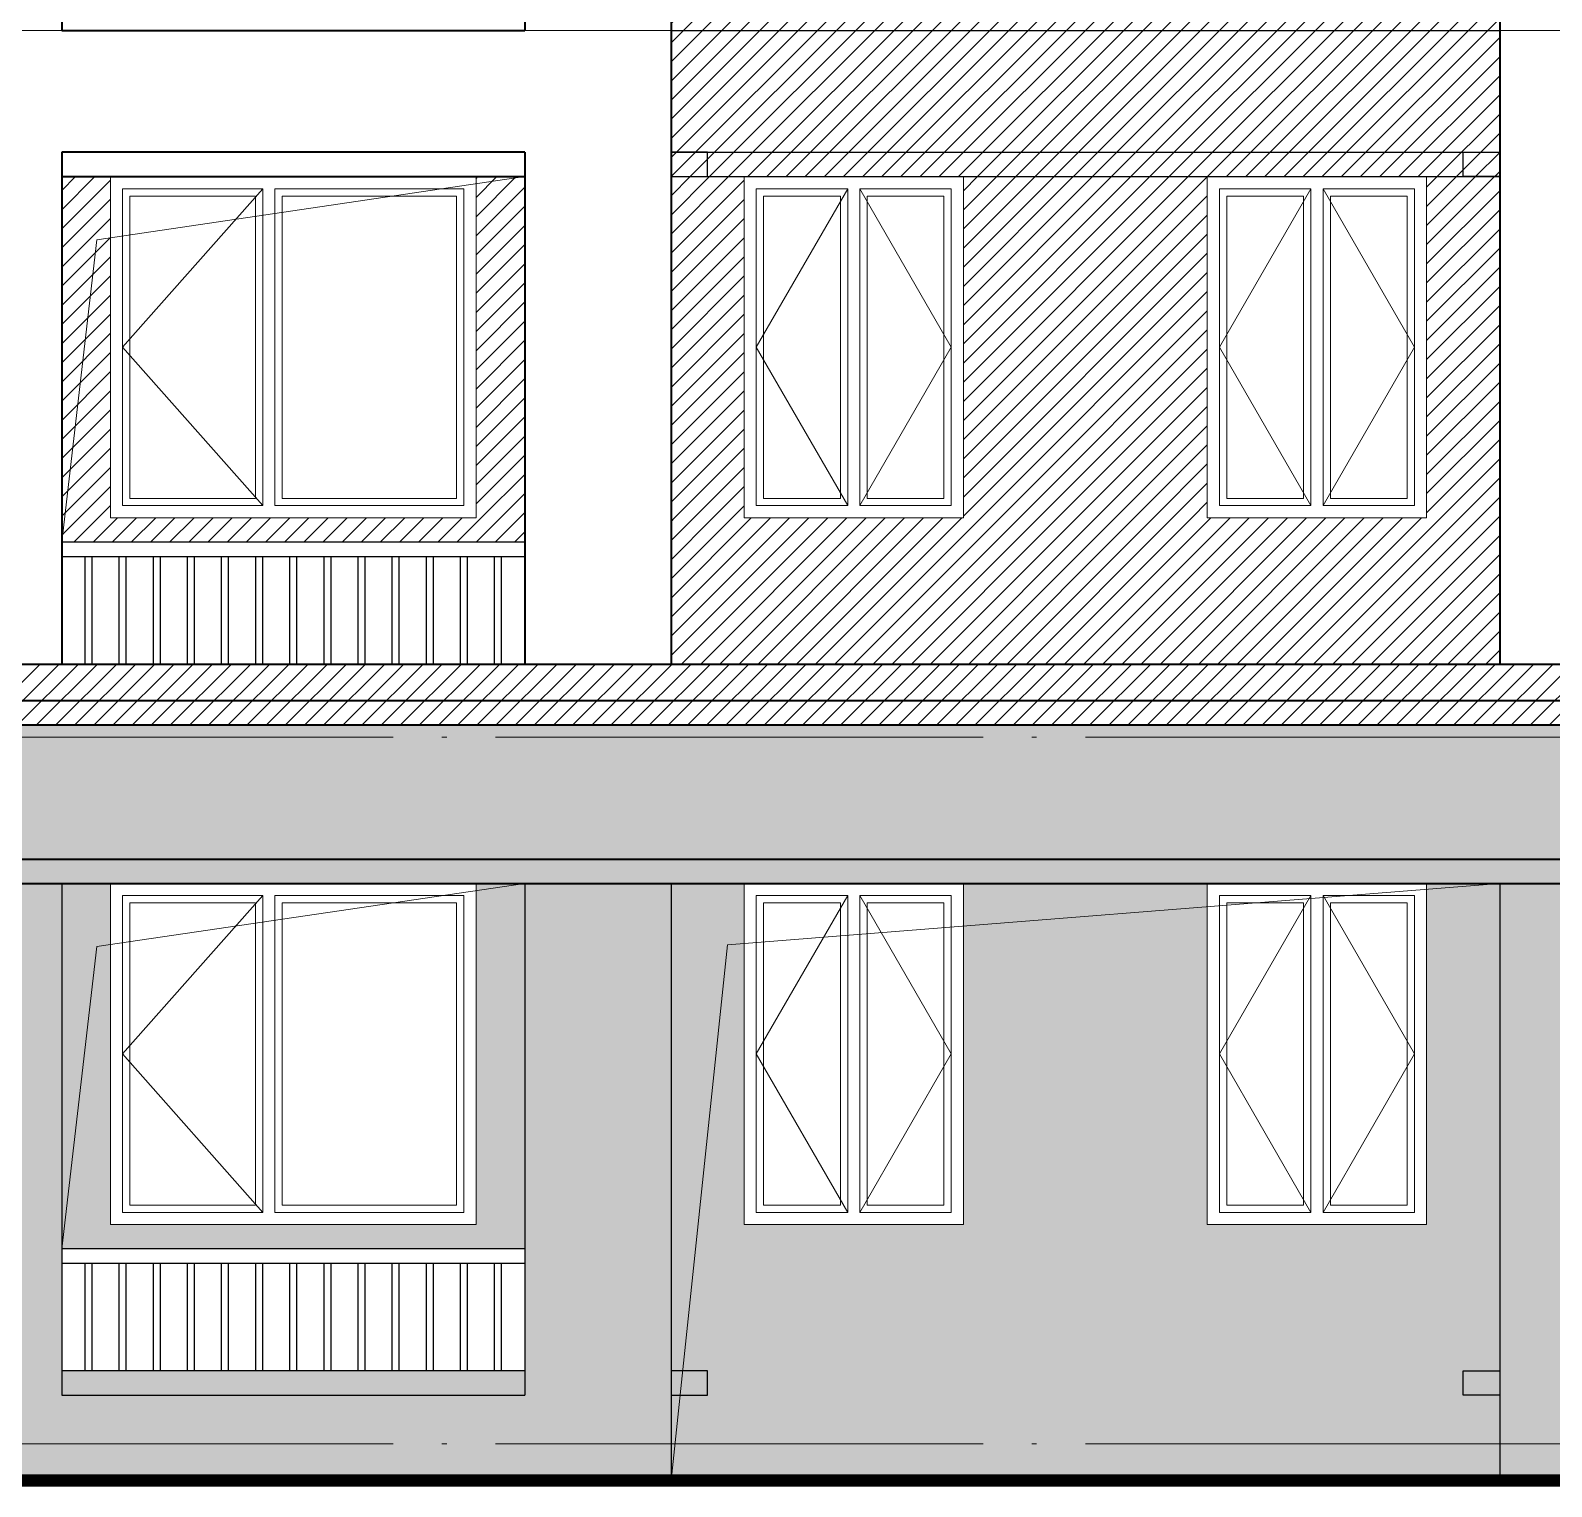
# Model space of a CAD drawing. Extents: x -518115 to 389031, y -231062 to 1628073.
# Drawn here: x 33988 to 40229, y 46065 to 52040 of the extents above; entities that cross this region are included whole.
import ezdxf

# ---------------------------------------------------------------- set-up
doc = ezdxf.new("R2010")
doc.units = 0
doc.header["$LTSCALE"] = 1000
doc.header["$MEASUREMENT"] = 0
doc.linetypes.add('DOTE', pattern=[2.42, 2, -0.2, 0.02, -0.2])
for name, color, linetype in [('3-剖面填充（细）', 250, 'Continuous'), ('5-平立面看线1', 45, 'Continuous'), ('Stair-栏杆', 142, 'Continuous'), ('看线', 251, 'Continuous')]:
    doc.layers.add(name, color=color, linetype=linetype)
for name, color, linetype, lineweight in [('DOTE', 19, 'DOTE', 9), ('WINDOW', 144, 'Continuous', 15), ('立面-中轮廓线', 213, 'Continuous', 35), ('立面-普通轮廓', 7, 'Continuous', 18), ('立面-洞口示意', 152, 'Continuous', 13), ('立面-窗开启线', 250, 'Continuous', 13)]:
    doc.layers.add(name, color=color, linetype=linetype, lineweight=lineweight)
pattern_1 = [(45, (-499467.84, 16764.28), (-39.2886205, 39.2886205), [])]
pattern_2 = [(45, (-499467.84, 19664.28), (-39.2886205, 39.2886205), [])]

# ---------------------------------------------------------------- blocks, each defined once
blk = doc.blocks.new('A$C318717E3')
at = {"layer": 'WINDOW'}
for points in [[(50, 1350), (425, 1350), (425, 50), (50, 50)], [(850, 1350), (475, 1350), (475, 50), (850, 50)]]:
    blk.add_lwpolyline(points, close=True, dxfattribs=at)
at = {"layer": 'WINDOW', "color": 250}
for points in [[(80, 1320), (395, 1320), (395, 80), (80, 80)], [(820, 1320), (505, 1320), (505, 80), (820, 80)]]:
    blk.add_lwpolyline(points, close=True, dxfattribs=at)
at = {"layer": '立面-普通轮廓'}
blk.add_lwpolyline([(0, 1400), (900, 1400), (900, 0), (0, 0)], close=True, dxfattribs=at)
at = {"layer": '立面-窗开启线', "color": 251, "ltscale": 0.5, "true_color": 0x636466}
for points in [[(425, 1350), (50, 700), (425, 50)], [(475, 1350), (850, 700), (475, 50)]]:
    blk.add_lwpolyline(points, dxfattribs=at)
blk = doc.blocks.new('A$C1F9D7F8A')
at = {"layer": 'WINDOW'}
for points in [[(-1450, 1350), (-875, 1350), (-875, 50), (-1450, 50)], [(-50, 1350), (-825, 1350), (-825, 50), (-50, 50)]]:
    blk.add_lwpolyline(points, close=True, dxfattribs=at)
at = {"layer": 'WINDOW', "color": 250}
for points in [[(-1420, 1320), (-905, 1320), (-905, 80), (-1420, 80)], [(-80, 1320), (-795, 1320), (-795, 80), (-80, 80)]]:
    blk.add_lwpolyline(points, close=True, dxfattribs=at)
at = {"layer": '立面-普通轮廓'}
blk.add_lwpolyline([(0, 1400), (-1500, 1400), (-1500, 0), (0, 0)], close=True, dxfattribs=at)
at = {"layer": '立面-窗开启线', "color": 251, "ltscale": 0.5, "true_color": 0x636466}
blk.add_lwpolyline([(-875, 1350), (-1450, 700), (-875, 50)], dxfattribs=at)
blk = doc.blocks.new('HFHFHHTHFHF')
at = {"layer": '立面-中轮廓线'}
for p, q in [((536084.4, 35276), (536084.4, 32376)), ((539484.4, 35276), (539484.4, 32376)), ((533584.4, 34776), (533584.4, 32376)), ((535484.4, 34776), (535484.4, 32376))]:
    blk.add_line(p, q, dxfattribs=at)
blk.add_lwpolyline([(533584.4, 32376), (535484.4, 32376)], dxfattribs=at)

msp = doc.modelspace()

# ---------------------------------------------------------------- hatches: boundary and pattern name
at = {"layer": '3-剖面填充（细）'}
h = msp.add_hatch(dxfattribs=at)
h.set_pattern_fill('ANSI31', color=256, scale=35)
h.set_pattern_definition([(45, (-499467.84, 21864.28), (-39.2886205, 39.2886205), [])])
h.paths.add_polyline_path([(36616.6, 51440.3), (40016.6, 51440.3), (40016.6, 52140.3), (36616.6, 52140.3)])
h = msp.add_hatch(dxfattribs=at)
h.set_pattern_fill('ANSI31', color=256, scale=35)
h.set_pattern_definition(pattern_1)
h.paths.add_polyline_path([(34316.6, 50040.3), (34116.6, 50040.3), (34116.6, 51440.3), (34316.6, 51440.3)])
h = msp.add_hatch(dxfattribs=at)
h.set_pattern_fill('ANSI31', color=256, scale=35)
h.set_pattern_definition(pattern_1)
h.paths.add_polyline_path([(36016.6, 50040.3), (35816.6, 50040.3), (35816.6, 51440.3), (36016.6, 51440.3)])
h = msp.add_hatch(dxfattribs=at)
h.set_pattern_fill('ANSI31', color=256, scale=35)
h.set_pattern_definition(pattern_2)
h.paths.add_polyline_path([(36616.6, 50040.3), (36916.5, 50040.3), (36916.5, 51440.3), (36616.6, 51440.3)])
h = msp.add_hatch(dxfattribs=at)
h.set_pattern_fill('ANSI31', color=256, scale=35)
h.set_pattern_definition(pattern_2)
h.paths.add_polyline_path([(37816.5, 50040.3), (38816.7, 50040.3), (38816.7, 51440.3), (37816.5, 51440.3)])
h = msp.add_hatch(dxfattribs=at)
h.set_pattern_fill('ANSI31', color=256, scale=35)
h.set_pattern_definition(pattern_2)
h.paths.add_polyline_path([(39716.7, 50040.3), (40016.6, 50040.3), (40016.6, 51440.3), (39716.7, 51440.3)])
h = msp.add_hatch(dxfattribs=at)
h.set_pattern_fill('ANSI31', color=256, scale=35)
h.set_pattern_definition(pattern_1)
h.paths.add_polyline_path([(34116.6, 49940.3), (36016.6, 49940.3), (36016.6, 50040.3), (34116.6, 50040.3)])
h = msp.add_hatch(dxfattribs=at)
h.set_pattern_fill('ANSI31', color=256, scale=35)
h.set_pattern_definition(pattern_2)
h.paths.add_polyline_path([(36616.6, 49440.3), (40016.6, 49440.3), (40016.6, 50040.3), (36616.6, 50040.3)])
h = msp.add_hatch(dxfattribs=at)
h.set_pattern_fill('ANSI31', color=256, scale=35)
h.set_pattern_definition([(45, (-423000, 4864.28), (-39.2886205, 39.2886205), [])])
h.paths.add_polyline_path([(48516.6, 49190.3), (48516.6, 49440.3), (28116.6, 49440.3), (28116.6, 49190.3)])
h = msp.add_hatch(dxfattribs=at)
h.set_pattern_fill('混凝土', color=251, scale=40)
h.set_pattern_definition([(50, (-463528.84, 44790.78), (286.90407, -25.10085), [30, -330]), (355, (-463528.84, 44790.78), (-55.50053, 300.87685), [24, -264]), (100.4514, (-463504.93, 44788.69), (231.40375, 275.77582), [25.49608, -280.45684]), (46.1842, (-463528.84, 44870.78), (426.89642, -66.2076), [45, -495]), (96.6356, (-463493.27, 44865.26), (373.86508, 389.64715), [38.2441, -420.6852]), (351.1842, (-463528.84, 44870.78), (373.86478, 389.64744), [36, -396]), (21, (-463488.84, 44850.78), (238.76282, -161.04756), [30, -330]), (326, (-463488.84, 44850.78), (97.32613, 290.06002), [24, -264]), (71.4514, (-463468.95, 44837.36), (336.08905, 129.0122), [25.49608, -280.45684]), (37.5, (-463528.84, 44790.78), (4.863942, 133.157542), [0, -260.8, 0, -268, 0, -265]), (7.5, (-463528.84, 44790.78), (105.227815, 157.764685), [0, -152.8, 0, -254.8, 0, -101]), (327.5, (-463618.04, 44790.78), (213.528974, -9.021949), [0, -100, 0, -312, 0, -414]), (317.5, (-463658.04, 44790.78), (233.27447, 40.04199), [0, -130, 0, -207.2, 0, -294])])
h.paths.add_polyline_path([(47116.6, 48540.3), (48316.6, 48540.3), (48316.6, 47140.3), (47116.6, 47140.3)], flags=16)
h.paths.add_polyline_path([(45316.6, 47040.3), (46416.6, 47040.3), (46416.6, 46540.3), (45316.6, 46540.3)], flags=16)
h.paths.add_polyline_path([(45416.6, 48540.3), (46316.6, 48540.3), (46316.6, 47140.3), (45416.6, 47140.3)], flags=16)
h.paths.add_polyline_path([(43116.6, 47040.3), (44716.6, 47040.3), (44716.6, 46540.3), (43116.6, 46540.3)], flags=16)
h.paths.add_polyline_path([(43466.6, 48540.3), (44366.6, 48540.3), (44366.6, 47140.3), (43466.6, 47140.3)], flags=16)
h.paths.add_polyline_path([(40616.6, 47040.3), (42516.6, 47040.3), (42516.6, 46540.3), (40616.6, 46540.3)], flags=16)
h.paths.add_polyline_path([(40816.6, 48540.3), (42316.6, 48540.3), (42316.6, 47140.3), (40816.6, 47140.3)], flags=16)
h.paths.add_polyline_path([(38816.7, 48540.3), (39716.7, 48540.3), (39716.7, 47140.3), (38816.7, 47140.3)], flags=16)
h.paths.add_polyline_path([(54516.6, 48540.3), (53316.6, 48540.3), (53316.6, 47140.3), (54516.6, 47140.3)], flags=16)
h.paths.add_polyline_path([(56316.6, 47040.3), (55216.6, 47040.3), (55216.6, 46540.3), (56316.6, 46540.3)], flags=16)
h.paths.add_polyline_path([(56216.6, 48540.3), (55316.6, 48540.3), (55316.6, 47140.3), (56216.6, 47140.3)], flags=16)
h.paths.add_polyline_path([(58516.6, 47040.3), (56916.6, 47040.3), (56916.6, 46540.3), (58516.6, 46540.3)], flags=16)
h.paths.add_polyline_path([(58166.6, 48540.3), (57266.6, 48540.3), (57266.6, 47140.3), (58166.6, 47140.3)], flags=16)
h.paths.add_polyline_path([(61016.6, 47040.3), (59116.6, 47040.3), (59116.6, 46540.3), (61016.6, 46540.3)], flags=16)
h.paths.add_polyline_path([(60816.6, 48540.3), (59316.6, 48540.3), (59316.6, 47140.3), (60816.6, 47140.3)], flags=16)
h.paths.add_polyline_path([(62816.5, 48540.3), (61916.5, 48540.3), (61916.5, 47140.3), (62816.5, 47140.3)], flags=16)
h.paths.add_polyline_path([(63416.6, 49190.3), (63416.6, 48640.3), (63566.6, 48640.3), (63566.6, 48540.3), (63416.6, 48540.3), (63416.6, 46840.3), (63566.6, 46840.3), (63566.6, 46740.3), (63416.6, 46740.3), (63416.6, 46090.3), (53116.6, 46090.3), (53116.6, 49190.3)])
h.paths.add_polyline_path([(29516.6, 48540.3), (28316.6, 48540.3), (28316.6, 47140.3), (29516.6, 47140.3)], flags=16)
h.paths.add_polyline_path([(31316.6, 47040.3), (30216.6, 47040.3), (30216.6, 46540.3), (31316.6, 46540.3)], flags=16)
h.paths.add_polyline_path([(31216.6, 48540.3), (30316.6, 48540.3), (30316.6, 47140.3), (31216.6, 47140.3)], flags=16)
h.paths.add_polyline_path([(33516.6, 47040.3), (31916.6, 47040.3), (31916.6, 46540.3), (33516.6, 46540.3)], flags=16)
h.paths.add_polyline_path([(33166.6, 48540.3), (32266.6, 48540.3), (32266.6, 47140.3), (33166.6, 47140.3)], flags=16)
h.paths.add_polyline_path([(36016.6, 47040.3), (34116.6, 47040.3), (34116.6, 46540.3), (36016.6, 46540.3)], flags=16)
h.paths.add_polyline_path([(35816.6, 48540.3), (34316.6, 48540.3), (34316.6, 47140.3), (35816.6, 47140.3)], flags=16)
h.paths.add_polyline_path([(37816.5, 48540.3), (36916.5, 48540.3), (36916.5, 47140.3), (37816.5, 47140.3)], flags=16)
h.paths.add_polyline_path([(22116.6, 48540.3), (23316.6, 48540.3), (23316.6, 47140.3), (22116.6, 47140.3)], flags=16)
h.paths.add_polyline_path([(20316.6, 47040.3), (21416.6, 47040.3), (21416.6, 46540.3), (20316.6, 46540.3)], flags=16)
h.paths.add_polyline_path([(20416.6, 48540.3), (21316.6, 48540.3), (21316.6, 47140.3), (20416.6, 47140.3)], flags=16)
h.paths.add_polyline_path([(18116.6, 47040.3), (19716.6, 47040.3), (19716.6, 46540.3), (18116.6, 46540.3)], flags=16)
h.paths.add_polyline_path([(18466.6, 48540.3), (19366.6, 48540.3), (19366.6, 47140.3), (18466.6, 47140.3)], flags=16)
h.paths.add_polyline_path([(15616.6, 47040.3), (17516.6, 47040.3), (17516.6, 46540.3), (15616.6, 46540.3)], flags=16)
h.paths.add_polyline_path([(15816.6, 48540.3), (17316.6, 48540.3), (17316.6, 47140.3), (15816.6, 47140.3)], flags=16)
h.paths.add_polyline_path([(13816.7, 48540.3), (14716.7, 48540.3), (14716.7, 47140.3), (13816.7, 47140.3)], flags=16)
h.paths.add_polyline_path([(28116.6, 49190.3), (48516.6, 49190.3), (48516.6, 46090.3), (28116.6, 46090.3)])
h.paths.add_polyline_path([(13216.6, 49190.3), (13216.6, 48640.3), (13066.6, 48640.3), (13066.6, 48540.3), (13216.6, 48540.3), (13216.6, 46840.3), (13066.6, 46840.3), (13066.6, 46740.3), (13216.6, 46740.3), (13216.6, 46090.3), (23516.6, 46090.3), (23516.6, 49190.3)])

# ---------------------------------------------------------------- linework, layer by layer
at = {"color": 7}
for p, q in [((36616.6, 52040.3), (40016.6, 52040.3)), ((36616.6, 51540.3), (40016.6, 51540.3)), ((36616.6, 51440.3), (40016.6, 51440.3))]:
    msp.add_line(p, q, dxfattribs=at)
for points in [[(36616.6, 51440.3), (36766.6, 51440.3), (36766.6, 51540.3), (36616.6, 51540.3)], [(40016.6, 51440.3), (39866.6, 51440.3), (39866.6, 51540.3), (40016.6, 51540.3)]]:
    msp.add_lwpolyline(points, dxfattribs=at)
at = {"layer": '5-平立面看线1', "color": 1, "ltscale": 0.8, "const_width": 50}
msp.add_lwpolyline([(12116.6, 46090.3), (64516.6, 46090.3)], dxfattribs=at)
at = {"layer": 'DOTE', "linetype": 'DOTE'}
for p, q in [((64516.6, 52040.3), (12116.6, 52040.3)), ((64516.6, 49140.3), (12116.6, 49140.3)), ((64516.6, 46240.3), (12116.6, 46240.3))]:
    msp.add_line(p, q, dxfattribs=at)
at = {"layer": 'Stair-栏杆'}
for p, q in [((36016.6, 49940.3), (34116.6, 49940.3)), ((36016.6, 49880.3), (34116.6, 49880.3)), ((36016.6, 47040.3), (34116.6, 47040.3)), ((36016.6, 46980.3), (34116.6, 46980.3))]:
    msp.add_line(p, q, dxfattribs=at)
for points in [[(34211.6, 49880.3), (34211.6, 49440.3)], [(34241.6, 49440.3), (34241.6, 49880.3)], [(34351.6, 49880.3), (34351.6, 49440.3)], [(34381.6, 49440.3), (34381.6, 49880.3)], [(34491.6, 49880.3), (34491.6, 49440.3)], [(34521.6, 49440.3), (34521.6, 49880.3)], [(34631.6, 49880.3), (34631.6, 49440.3)], [(34661.6, 49440.3), (34661.6, 49880.3)], [(34771.6, 49880.3), (34771.6, 49440.3)], [(34801.6, 49440.3), (34801.6, 49880.3)], [(34911.6, 49880.3), (34911.6, 49440.3)], [(34941.6, 49440.3), (34941.6, 49880.3)], [(35051.6, 49880.3), (35051.6, 49440.3)], [(35081.6, 49440.3), (35081.6, 49880.3)], [(35191.6, 49880.3), (35191.6, 49440.3)], [(35221.6, 49440.3), (35221.6, 49880.3)], [(35331.6, 49880.3), (35331.6, 49440.3)], [(35361.6, 49440.3), (35361.6, 49880.3)], [(35471.6, 49880.3), (35471.6, 49440.3)], [(35501.6, 49440.3), (35501.6, 49880.3)], [(35611.6, 49880.3), (35611.6, 49440.3)], [(35641.6, 49440.3), (35641.6, 49880.3)], [(35751.6, 49880.3), (35751.6, 49440.3)], [(35781.6, 49440.3), (35781.6, 49880.3)], [(35891.6, 49880.3), (35891.6, 49440.3)], [(35921.6, 49440.3), (35921.6, 49880.3)], [(34211.6, 46980.3), (34211.6, 46540.3)], [(34241.6, 46540.3), (34241.6, 46980.3)], [(34351.6, 46980.3), (34351.6, 46540.3)], [(34381.6, 46540.3), (34381.6, 46980.3)], [(34491.6, 46980.3), (34491.6, 46540.3)], [(34521.6, 46540.3), (34521.6, 46980.3)], [(34631.6, 46980.3), (34631.6, 46540.3)], [(34661.6, 46540.3), (34661.6, 46980.3)], [(34771.6, 46980.3), (34771.6, 46540.3)], [(34801.6, 46540.3), (34801.6, 46980.3)], [(34911.6, 46980.3), (34911.6, 46540.3)], [(34941.6, 46540.3), (34941.6, 46980.3)], [(35051.6, 46980.3), (35051.6, 46540.3)], [(35081.6, 46540.3), (35081.6, 46980.3)], [(35191.6, 46980.3), (35191.6, 46540.3)], [(35221.6, 46540.3), (35221.6, 46980.3)], [(35331.6, 46980.3), (35331.6, 46540.3)], [(35361.6, 46540.3), (35361.6, 46980.3)], [(35471.6, 46980.3), (35471.6, 46540.3)], [(35501.6, 46540.3), (35501.6, 46980.3)], [(35611.6, 46980.3), (35611.6, 46540.3)], [(35641.6, 46540.3), (35641.6, 46980.3)], [(35751.6, 46980.3), (35751.6, 46540.3)], [(35781.6, 46540.3), (35781.6, 46980.3)], [(35891.6, 46980.3), (35891.6, 46540.3)], [(35921.6, 46540.3), (35921.6, 46980.3)]]:
    msp.add_lwpolyline(points, dxfattribs=at)
at = {"layer": '看线', "color": 30}
for p, q in [((34116.6, 48540.3), (34116.6, 46440.3)), ((36016.6, 48540.3), (36016.6, 46440.3)), ((36616.6, 48540.3), (36616.6, 46090.3)), ((40016.6, 48540.3), (40016.6, 46090.3))]:
    msp.add_line(p, q, dxfattribs=at)
for points in [[(36016.6, 46540.3), (34116.6, 46540.3)], [(36616.4, 46440.3), (36766.4, 46440.3), (36766.4, 46540.3), (36616.4, 46540.3)], [(40016.6, 46440.3), (39866.6, 46440.3), (39866.6, 46540.3), (40016.6, 46540.3)], [(34116.6, 46440.3), (36016.6, 46440.3)]]:
    msp.add_lwpolyline(points, dxfattribs=at)
at = {"layer": '立面-中轮廓线'}
for p, q in [((36616.6, 52040.3), (36616.6, 49440.3)), ((40016.6, 52040.3), (40016.6, 49440.3)), ((34116.6, 51540.3), (34116.6, 49440.3)), ((36016.6, 51540.3), (36016.6, 49440.3))]:
    msp.add_line(p, q, dxfattribs=at)
at = {"layer": '立面-中轮廓线', "color": 2}
for p, q in [((28116.6, 49440.3), (48516.6, 49440.3)), ((28116.6, 49290.3), (48516.6, 49290.3)), ((28116.6, 49190.3), (48516.6, 49190.3)), ((28116.6, 48640.3), (48516.6, 48640.3)), ((28116.6, 48540.3), (48516.6, 48540.3))]:
    msp.add_line(p, q, dxfattribs=at)
at = {"layer": '立面-中轮廓线'}
for points in [[(36016.6, 51540.3), (34116.6, 51540.3)], [(34116.6, 51440.3), (36016.6, 51440.3)]]:
    msp.add_lwpolyline(points, dxfattribs=at)
at = {"layer": '立面-洞口示意'}
for points in [[(34116.6, 49940.3), (34261.4, 51181.2), (36016.6, 51440.3)], [(34116.6, 47040.3), (34261.4, 48281.2), (36016.6, 48540.3)], [(36616.6, 46090.3), (36848.3, 48288.1), (40016.8, 48540.3)]]:
    msp.add_lwpolyline(points, dxfattribs=at)

# ---------------------------------------------------------------- block references
for name, p in [('HFHFHHTHFHF', (-499467.8, 19664.3)), ('A$C1F9D7F8A', (35816.6, 50040.3)), ('A$C318717E3', (36916.5, 50040.3)), ('A$C318717E3', (38816.7, 50040.3)), ('A$C1F9D7F8A', (35816.6, 47140.3)), ('A$C318717E3', (36916.5, 47140.3)), ('A$C318717E3', (38816.7, 47140.3))]:
    msp.add_blockref(name, p)

doc.saveas('drawing.dxf')
